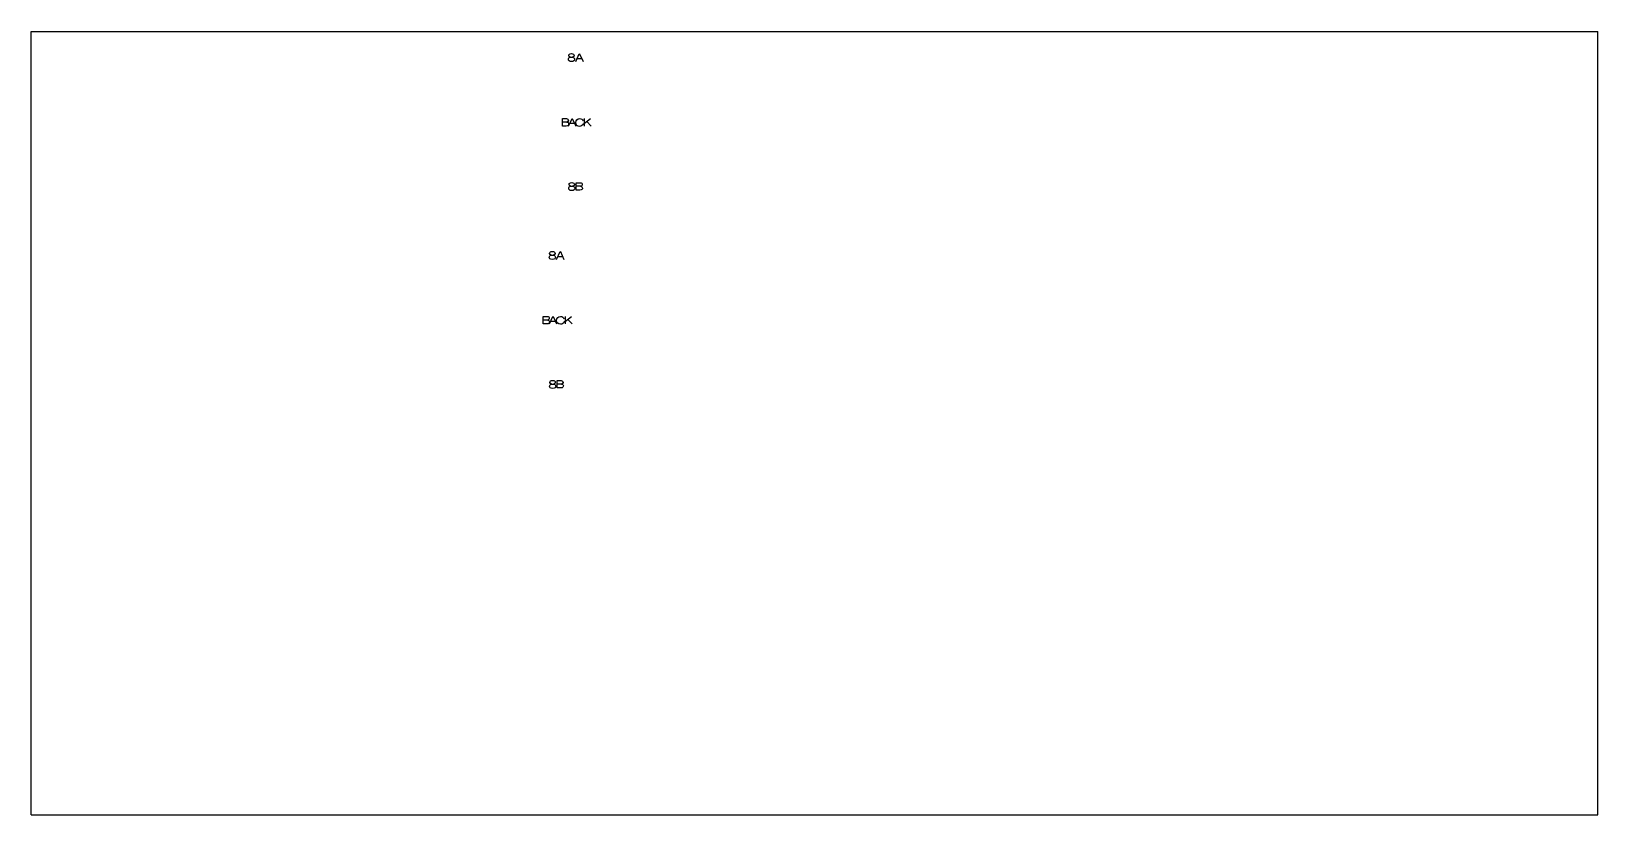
# Model space of a CAD drawing. Header units: millimetres. Extents: x 0 to 610, y -305 to 0.
import ezdxf

# ---------------------------------------------------------------- set-up
doc = ezdxf.new("R2010")
doc.units = ezdxf.units.MM
doc.layers.add('laser bed referance', color=3, linetype='Continuous', lineweight=25, true_color=0x00ff00)
doc.layers.add('TEXT', color=5, linetype='Continuous', true_color=0x0000ff)

msp = doc.modelspace()

# ---------------------------------------------------------------- linework, layer by layer
at = {"layer": 'laser bed referance'}
for p, q in [((0, -304.8), (0, 0)), ((0, 0), (304.8, 0)), ((0, 0), (609.6, 0)), ((0, -304.8), (0, 0)), ((609.6, -304.8), (609.6, 0)), ((0, -304.8), (304.8, -304.8)), ((0, -304.8), (609.6, -304.8))]:
    msp.add_line(p, q, dxfattribs=at)
at = {"layer": 'TEXT', "color": 5, "true_color": 0x0000ff}
for points in [[(209.87, -10.07), (209.87, -10.06)], [(209.87, -10.07), (210.55, -10.07)], [(210.55, -10.06), (210.55, -10.07)], [(211.85, -11.73), (213.24, -8.71), (213.35, -8.71), (214.74, -11.73)], [(214.28, -10.73), (212.3, -10.73)], [(206.7, -33.98), (208.26, -33.98)], [(208.15, -36.85), (206.7, -36.85), (206.7, -33.98), (206.7, -33.98)], [(208.39, -35.35), (206.7, -35.34)], [(208.39, -35.34), (208.39, -35.35)], [(209.12, -36.85), (210.44, -33.98), (210.54, -33.98), (211.86, -36.85)], [(211.43, -35.9), (209.55, -35.9)], [(215.3, -35.78), (217.66, -33.98)], [(215.3, -36.85), (215.3, -33.98)], [(216.17, -35.12), (217.93, -36.85)], [(209.98, -60.24), (209.98, -60.24)], [(209.98, -60.24), (210.66, -60.24)], [(210.66, -60.24), (210.66, -60.24)], [(212.08, -58.91), (213.64, -58.91)], [(213.53, -61.79), (212.08, -61.79), (212.08, -58.91), (212.08, -58.91)], [(213.77, -60.28), (212.08, -60.28)], [(213.77, -60.28), (213.77, -60.29)], [(202.43, -87.06), (203.11, -87.06)], [(202.43, -87.06), (202.43, -87.06)], [(203.11, -87.06), (203.11, -87.06)], [(204.41, -88.73), (205.8, -85.71), (205.91, -85.71), (207.3, -88.73)], [(206.84, -87.73), (204.86, -87.73)], [(199.26, -110.97), (200.82, -110.97)], [(200.71, -113.85), (199.26, -113.85), (199.26, -110.97), (199.26, -110.97)], [(200.96, -112.34), (199.26, -112.34)], [(200.96, -112.34), (200.96, -112.35)], [(201.68, -113.85), (203, -110.97), (203.1, -110.97), (204.42, -113.85)], [(203.99, -112.9), (202.11, -112.9)], [(207.86, -112.78), (210.22, -110.97)], [(207.86, -113.85), (207.86, -110.97)], [(208.74, -112.11), (210.49, -113.85)], [(202.54, -137.24), (202.54, -137.23)], [(202.54, -137.24), (203.23, -137.24)], [(203.23, -137.23), (203.23, -137.24)], [(204.64, -135.91), (206.2, -135.91)], [(206.09, -138.78), (204.64, -138.78), (204.64, -135.91), (204.64, -135.91)], [(206.34, -137.28), (204.64, -137.27)], [(206.34, -137.27), (206.34, -137.28)]]:
    msp.add_lwpolyline(points, dxfattribs=at)
for points in [[(209.02, -10.92), (209.02, -10.45), (209.26, -10.13), (209.87, -10.07)], [(210.21, -11.78), (209.31, -11.78), (209.02, -11.39), (209.02, -10.92)], [(209.17, -9.41), (209.17, -8.92), (209.54, -8.66), (210.21, -8.66)], [(209.87, -10.06), (209.33, -10.02), (209.17, -9.66), (209.17, -9.41)], [(210.21, -8.66), (210.88, -8.66), (211.25, -8.92), (211.25, -9.41)], [(211.4, -10.92), (211.4, -11.39), (211.11, -11.78), (210.21, -11.78)], [(211.25, -9.41), (211.25, -9.66), (211.09, -10.02), (210.55, -10.06)], [(210.55, -10.07), (211.15, -10.13), (211.4, -10.45), (211.4, -10.92)], [(209.12, -36.07), (209.12, -36.41), (208.91, -36.85), (208.15, -36.85)], [(208.26, -33.98), (208.71, -33.98), (209.03, -34.23), (209.03, -34.69)], [(209.03, -34.69), (209.03, -35.03), (208.73, -35.35), (208.39, -35.34)], [(208.39, -35.35), (208.77, -35.37), (209.12, -35.57), (209.12, -36.07)], [(211.88, -35.48), (211.88, -34.53), (212.54, -33.98), (213.36, -33.98)], [(213.36, -36.98), (212.54, -36.98), (211.88, -36.43), (211.88, -35.48)], [(213.36, -33.98), (214.04, -33.98), (214.58, -34.26), (214.74, -34.88)], [(214.8, -35.83), (214.72, -36.59), (214.03, -36.98), (213.36, -36.98)], [(209.13, -61.1), (209.13, -60.62), (209.38, -60.3), (209.98, -60.24)], [(209.29, -59.58), (209.29, -59.09), (209.65, -58.84), (210.32, -58.84)], [(209.98, -60.24), (209.44, -60.2), (209.29, -59.83), (209.29, -59.58)], [(210.32, -58.84), (210.99, -58.84), (211.36, -59.09), (211.36, -59.58)], [(211.36, -59.58), (211.36, -59.83), (211.2, -60.2), (210.66, -60.24)], [(210.66, -60.24), (211.27, -60.3), (211.51, -60.62), (211.51, -61.1)], [(213.64, -58.91), (214.09, -58.91), (214.41, -59.16), (214.41, -59.63)], [(214.41, -59.63), (214.41, -59.96), (214.11, -60.29), (213.77, -60.28)], [(213.77, -60.29), (214.15, -60.3), (214.5, -60.5), (214.5, -61)], [(210.32, -61.95), (209.42, -61.95), (209.13, -61.56), (209.13, -61.1)], [(211.51, -61.1), (211.51, -61.56), (211.22, -61.95), (210.32, -61.95)], [(214.5, -61), (214.5, -61.34), (214.29, -61.79), (213.53, -61.79)], [(201.58, -87.92), (201.58, -87.44), (201.83, -87.12), (202.43, -87.06)], [(202.77, -88.77), (201.87, -88.77), (201.58, -88.38), (201.58, -87.92)], [(201.73, -86.4), (201.73, -85.91), (202.1, -85.66), (202.77, -85.66)], [(202.43, -87.06), (201.89, -87.02), (201.73, -86.65), (201.73, -86.4)], [(202.77, -85.66), (203.44, -85.66), (203.81, -85.91), (203.81, -86.4)], [(203.96, -87.92), (203.96, -88.38), (203.67, -88.77), (202.77, -88.77)], [(203.81, -86.4), (203.81, -86.65), (203.65, -87.02), (203.11, -87.06)], [(203.11, -87.06), (203.71, -87.12), (203.96, -87.44), (203.96, -87.92)], [(201.68, -113.07), (201.68, -113.4), (201.47, -113.85), (200.71, -113.85)], [(200.82, -110.97), (201.27, -110.97), (201.59, -111.22), (201.59, -111.69)], [(201.59, -111.69), (201.59, -112.02), (201.29, -112.35), (200.96, -112.34)], [(200.96, -112.35), (201.33, -112.36), (201.68, -112.56), (201.68, -113.07)], [(204.44, -112.47), (204.44, -111.53), (205.1, -110.97), (205.93, -110.97)], [(205.93, -113.98), (205.1, -113.98), (204.44, -113.42), (204.44, -112.47)], [(205.93, -110.97), (206.6, -110.97), (207.14, -111.25), (207.3, -111.88)], [(207.37, -112.82), (207.28, -113.59), (206.59, -113.98), (205.93, -113.98)], [(201.69, -138.09), (201.69, -137.62), (201.94, -137.3), (202.54, -137.24)], [(202.88, -138.95), (201.98, -138.95), (201.69, -138.55), (201.69, -138.09)], [(201.85, -136.58), (201.85, -136.09), (202.21, -135.83), (202.88, -135.83)], [(202.54, -137.23), (202, -137.19), (201.85, -136.83), (201.85, -136.58)], [(202.88, -135.83), (203.55, -135.83), (203.92, -136.09), (203.92, -136.58)], [(204.08, -138.09), (204.08, -138.55), (203.78, -138.95), (202.88, -138.95)], [(203.92, -136.58), (203.92, -136.83), (203.76, -137.19), (203.23, -137.23)], [(203.23, -137.24), (203.83, -137.3), (204.08, -137.62), (204.08, -138.09)], [(207.06, -138), (207.06, -138.33), (206.85, -138.78), (206.09, -138.78)], [(206.2, -135.91), (206.65, -135.91), (206.97, -136.15), (206.97, -136.62)], [(206.97, -136.62), (206.97, -136.96), (206.67, -137.28), (206.34, -137.27)], [(206.34, -137.28), (206.71, -137.3), (207.06, -137.5), (207.06, -138)]]:
    msp.add_open_spline(points, degree=3, dxfattribs=at)

doc.saveas('drawing.dxf')
